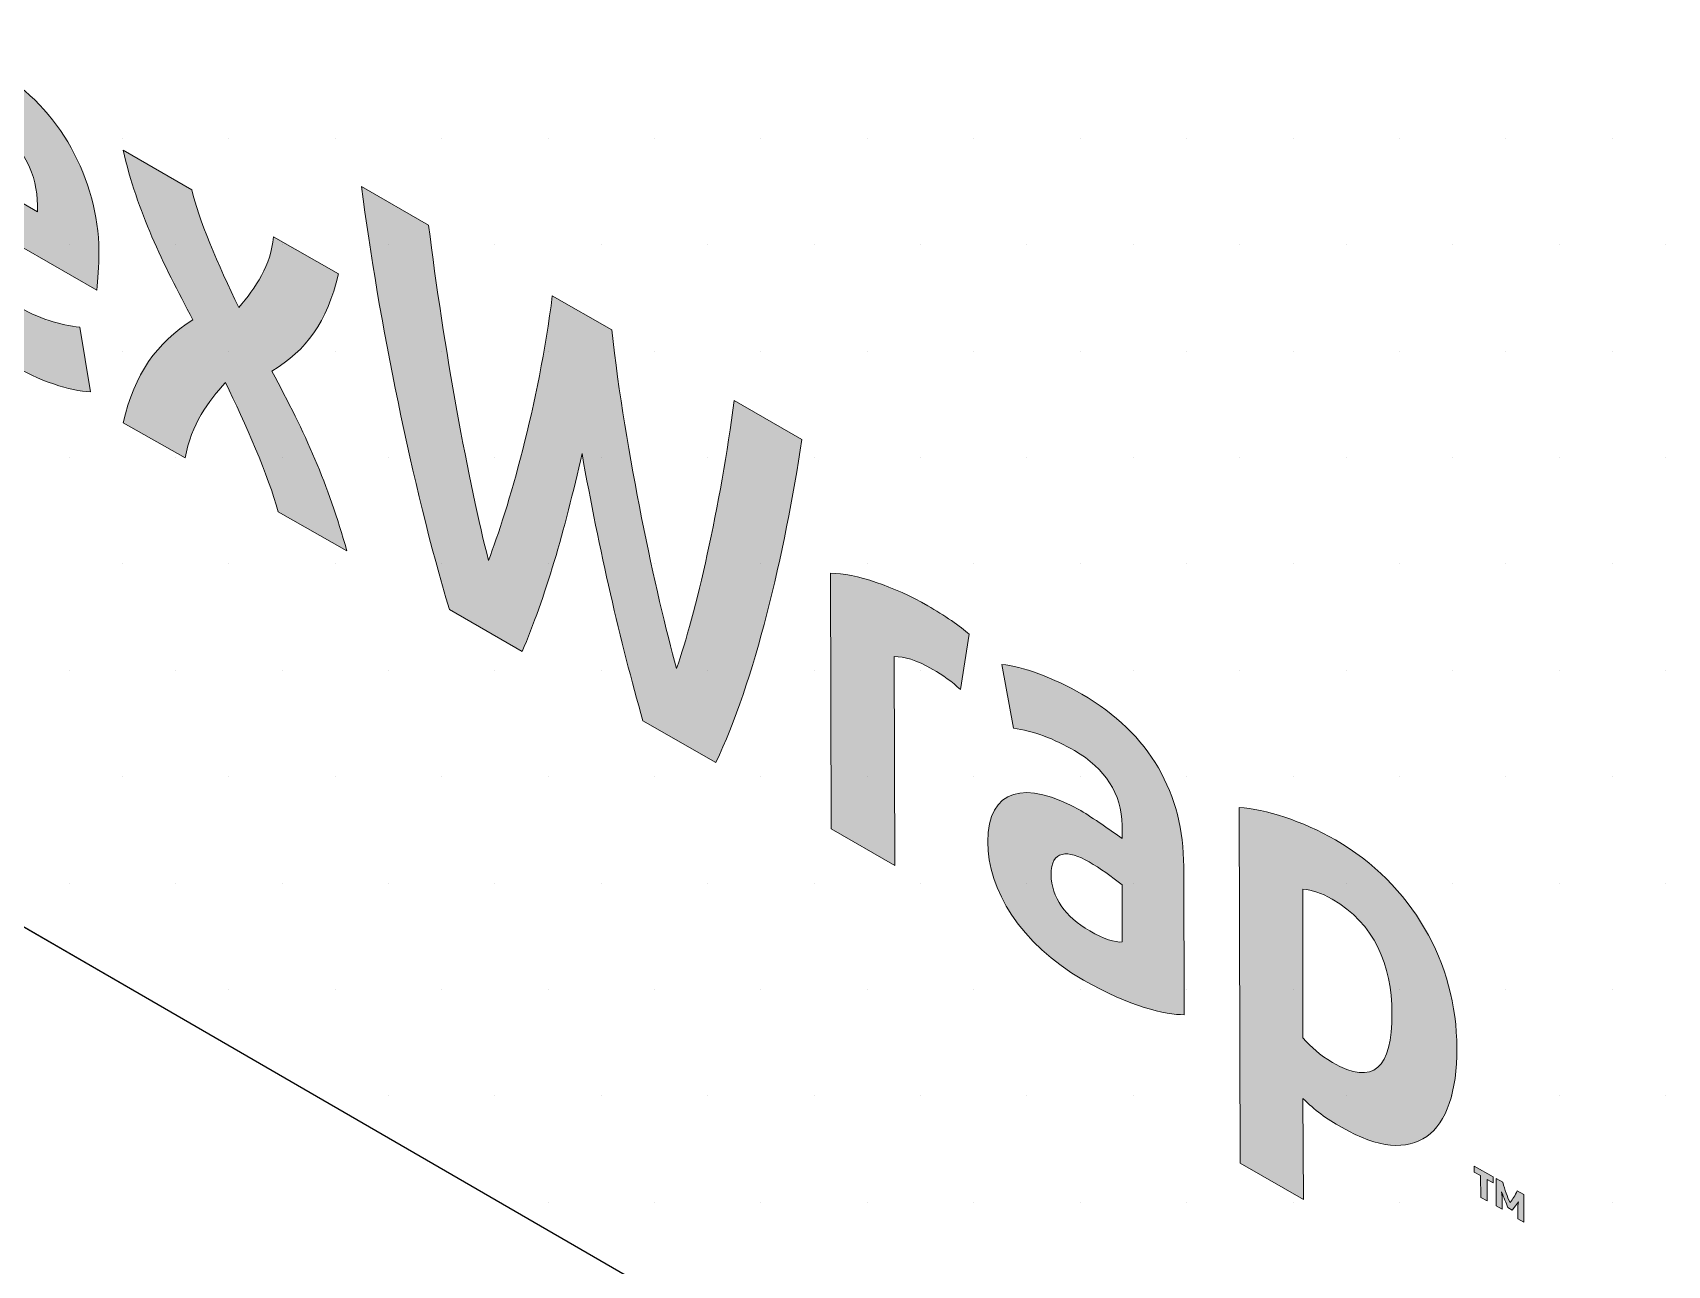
# Model space of a CAD drawing. Header units: inches. Extents: x -20.7 to 76.3, y -55.2 to 19.1.
# Drawn here: x -12.7311 to -12.443, y 6.7607 to 6.9781 of the extents above; entities that cross this region are included whole.
import ezdxf

# ---------------------------------------------------------------- set-up
doc = ezdxf.new("R2010")
doc.units = ezdxf.units.IN
doc.header["$MEASUREMENT"] = 0
doc.layers.add('G-ANNO-TTLB', color=7, linetype='Continuous', lineweight=0)
doc.layers.add('TYVEK', color=7, linetype='Continuous', lineweight=0)

# ---------------------------------------------------------------- blocks, each defined once
blk = doc.blocks.new('Block_353')
at = {"layer": 'TYVEK'}
blk.add_open_spline([(-11.58869, 6.5259), (-11.58869, 6.5259), (-11.58087, 7.04986), (-11.58087, 7.04986), (-11.58087, 7.04986), (-11.21806, 6.84213), (-11.21806, 6.84213), (-11.21806, 6.84213), (-11.21806, 6.37776), (-11.21806, 6.37776), (-11.21806, 6.33379), (-11.22965, 6.2906), (-11.25167, 6.25253), (-11.32083, 6.13298), (-11.47381, 6.09213), (-11.59336, 6.16129), (-11.59336, 6.16129), (-12.91496, 6.92582), (-12.91496, 6.92582), (-12.99223, 6.97052), (-13.03981, 7.05302), (-13.03981, 7.14229), (-13.03981, 7.14229), (-13.03981, 7.74811), (-13.03981, 7.74811), (-13.03981, 7.74811), (-12.72815, 7.56943), (-12.72815, 7.56943), (-12.72815, 7.56943), (-12.72815, 7.17604), (-12.72815, 7.17604), (-12.72815, 7.17604), (-11.58869, 6.5259), (-11.58869, 6.5259)], degree=3, knots=[0, 0, 0, 0, 1, 1, 1, 2, 2, 2, 3, 3, 3, 4, 4, 4, 5, 5, 5, 6, 6, 6, 7, 7, 7, 8, 8, 8, 9, 9, 9, 10, 10, 10, 11, 11, 11, 11], dxfattribs=at)
at = {"layer": 'TYVEK', "color": 8, "lineweight": 0, "true_color": 0x808080}
for points in [[(-12.71525, 6.95942), (-12.71525, 6.95942), (-12.71525, 6.95942), (-12.71525, 6.95942)], [(-12.6965, 6.95942), (-12.6965, 6.95942), (-12.6965, 6.95942), (-12.6965, 6.95942)], [(-12.67774, 6.95942), (-12.67774, 6.95942), (-12.67774, 6.95942), (-12.67774, 6.95942)], [(-12.65899, 6.95942), (-12.65899, 6.95942), (-12.65899, 6.95942), (-12.65899, 6.95942)], [(-12.64023, 6.95942), (-12.64023, 6.95942), (-12.64023, 6.95942), (-12.64023, 6.95942)], [(-12.62147, 6.95942), (-12.62147, 6.95942), (-12.62147, 6.95942), (-12.62147, 6.95942)], [(-12.60272, 6.95942), (-12.60272, 6.95942), (-12.60272, 6.95942), (-12.60272, 6.95942)], [(-12.58396, 6.95942), (-12.58396, 6.95942), (-12.58396, 6.95942), (-12.58396, 6.95942)], [(-12.56521, 6.95942), (-12.56521, 6.95942), (-12.56521, 6.95942), (-12.56521, 6.95942)], [(-12.54645, 6.95942), (-12.54645, 6.95942), (-12.54645, 6.95942), (-12.54645, 6.95942)], [(-12.5277, 6.95942), (-12.5277, 6.95942), (-12.5277, 6.95942), (-12.5277, 6.95942)], [(-12.50894, 6.95942), (-12.50894, 6.95942), (-12.50894, 6.95942), (-12.50894, 6.95942)], [(-12.49019, 6.95942), (-12.49019, 6.95942), (-12.49019, 6.95942), (-12.49019, 6.95942)], [(-12.47143, 6.95942), (-12.47143, 6.95942), (-12.47143, 6.95942), (-12.47143, 6.95942)], [(-12.45267, 6.95942), (-12.45267, 6.95942), (-12.45267, 6.95942), (-12.45267, 6.95942)], [(-12.72463, 6.94067), (-12.72463, 6.94067), (-12.72463, 6.94067), (-12.72463, 6.94067)], [(-12.70588, 6.94067), (-12.70588, 6.94067), (-12.70588, 6.94067), (-12.70588, 6.94067)], [(-12.68712, 6.94067), (-12.68712, 6.94067), (-12.68712, 6.94067), (-12.68712, 6.94067)], [(-12.66836, 6.94067), (-12.66836, 6.94067), (-12.66836, 6.94067), (-12.66836, 6.94067)], [(-12.64961, 6.94067), (-12.64961, 6.94067), (-12.64961, 6.94067), (-12.64961, 6.94067)], [(-12.63085, 6.94067), (-12.63085, 6.94067), (-12.63085, 6.94067), (-12.63085, 6.94067)], [(-12.6121, 6.94067), (-12.6121, 6.94067), (-12.6121, 6.94067), (-12.6121, 6.94067)], [(-12.59334, 6.94067), (-12.59334, 6.94067), (-12.59334, 6.94067), (-12.59334, 6.94067)], [(-12.57459, 6.94067), (-12.57459, 6.94067), (-12.57459, 6.94067), (-12.57459, 6.94067)], [(-12.55583, 6.94067), (-12.55583, 6.94067), (-12.55583, 6.94067), (-12.55583, 6.94067)], [(-12.53707, 6.94067), (-12.53707, 6.94067), (-12.53707, 6.94067), (-12.53707, 6.94067)], [(-12.51832, 6.94067), (-12.51832, 6.94067), (-12.51832, 6.94067), (-12.51832, 6.94067)], [(-12.49956, 6.94067), (-12.49956, 6.94067), (-12.49956, 6.94067), (-12.49956, 6.94067)], [(-12.48081, 6.94067), (-12.48081, 6.94067), (-12.48081, 6.94067), (-12.48081, 6.94067)], [(-12.46205, 6.94067), (-12.46205, 6.94067), (-12.46205, 6.94067), (-12.46205, 6.94067)], [(-12.4433, 6.94067), (-12.4433, 6.94067), (-12.4433, 6.94067), (-12.4433, 6.94067)], [(-12.71525, 6.92191), (-12.71525, 6.92191), (-12.71525, 6.92191), (-12.71525, 6.92191)], [(-12.6965, 6.92191), (-12.6965, 6.92191), (-12.6965, 6.92191), (-12.6965, 6.92191)], [(-12.67774, 6.92191), (-12.67774, 6.92191), (-12.67774, 6.92191), (-12.67774, 6.92191)], [(-12.65899, 6.92191), (-12.65899, 6.92191), (-12.65899, 6.92191), (-12.65899, 6.92191)], [(-12.64023, 6.92191), (-12.64023, 6.92191), (-12.64023, 6.92191), (-12.64023, 6.92191)], [(-12.62147, 6.92191), (-12.62147, 6.92191), (-12.62147, 6.92191), (-12.62147, 6.92191)], [(-12.60272, 6.92191), (-12.60272, 6.92191), (-12.60272, 6.92191), (-12.60272, 6.92191)], [(-12.58396, 6.92191), (-12.58396, 6.92191), (-12.58396, 6.92191), (-12.58396, 6.92191)], [(-12.56521, 6.92191), (-12.56521, 6.92191), (-12.56521, 6.92191), (-12.56521, 6.92191)], [(-12.54645, 6.92191), (-12.54645, 6.92191), (-12.54645, 6.92191), (-12.54645, 6.92191)], [(-12.5277, 6.92191), (-12.5277, 6.92191), (-12.5277, 6.92191), (-12.5277, 6.92191)], [(-12.50894, 6.92191), (-12.50894, 6.92191), (-12.50894, 6.92191), (-12.50894, 6.92191)], [(-12.49019, 6.92191), (-12.49019, 6.92191), (-12.49019, 6.92191), (-12.49019, 6.92191)], [(-12.47143, 6.92191), (-12.47143, 6.92191), (-12.47143, 6.92191), (-12.47143, 6.92191)], [(-12.45267, 6.92191), (-12.45267, 6.92191), (-12.45267, 6.92191), (-12.45267, 6.92191)], [(-12.72463, 6.90316), (-12.72463, 6.90316), (-12.72463, 6.90316), (-12.72463, 6.90316)], [(-12.70588, 6.90316), (-12.70588, 6.90316), (-12.70588, 6.90316), (-12.70588, 6.90316)], [(-12.68712, 6.90316), (-12.68712, 6.90316), (-12.68712, 6.90316), (-12.68712, 6.90316)], [(-12.66836, 6.90316), (-12.66836, 6.90316), (-12.66836, 6.90316), (-12.66836, 6.90316)], [(-12.64961, 6.90316), (-12.64961, 6.90316), (-12.64961, 6.90316), (-12.64961, 6.90316)], [(-12.63085, 6.90316), (-12.63085, 6.90316), (-12.63085, 6.90316), (-12.63085, 6.90316)], [(-12.6121, 6.90316), (-12.6121, 6.90316), (-12.6121, 6.90316), (-12.6121, 6.90316)], [(-12.59334, 6.90316), (-12.59334, 6.90316), (-12.59334, 6.90316), (-12.59334, 6.90316)], [(-12.57459, 6.90316), (-12.57459, 6.90316), (-12.57459, 6.90316), (-12.57459, 6.90316)], [(-12.55583, 6.90316), (-12.55583, 6.90316), (-12.55583, 6.90316), (-12.55583, 6.90316)], [(-12.53707, 6.90316), (-12.53707, 6.90316), (-12.53707, 6.90316), (-12.53707, 6.90316)], [(-12.51832, 6.90316), (-12.51832, 6.90316), (-12.51832, 6.90316), (-12.51832, 6.90316)], [(-12.49956, 6.90316), (-12.49956, 6.90316), (-12.49956, 6.90316), (-12.49956, 6.90316)], [(-12.48081, 6.90316), (-12.48081, 6.90316), (-12.48081, 6.90316), (-12.48081, 6.90316)], [(-12.46205, 6.90316), (-12.46205, 6.90316), (-12.46205, 6.90316), (-12.46205, 6.90316)], [(-12.4433, 6.90316), (-12.4433, 6.90316), (-12.4433, 6.90316), (-12.4433, 6.90316)], [(-12.71525, 6.8844), (-12.71525, 6.8844), (-12.71525, 6.8844), (-12.71525, 6.8844)], [(-12.6965, 6.8844), (-12.6965, 6.8844), (-12.6965, 6.8844), (-12.6965, 6.8844)], [(-12.67774, 6.8844), (-12.67774, 6.8844), (-12.67774, 6.8844), (-12.67774, 6.8844)], [(-12.65899, 6.8844), (-12.65899, 6.8844), (-12.65899, 6.8844), (-12.65899, 6.8844)], [(-12.64023, 6.8844), (-12.64023, 6.8844), (-12.64023, 6.8844), (-12.64023, 6.8844)], [(-12.62147, 6.8844), (-12.62147, 6.8844), (-12.62147, 6.8844), (-12.62147, 6.8844)], [(-12.60272, 6.8844), (-12.60272, 6.8844), (-12.60272, 6.8844), (-12.60272, 6.8844)], [(-12.58396, 6.8844), (-12.58396, 6.8844), (-12.58396, 6.8844), (-12.58396, 6.8844)], [(-12.56521, 6.8844), (-12.56521, 6.8844), (-12.56521, 6.8844), (-12.56521, 6.8844)], [(-12.54645, 6.8844), (-12.54645, 6.8844), (-12.54645, 6.8844), (-12.54645, 6.8844)], [(-12.5277, 6.8844), (-12.5277, 6.8844), (-12.5277, 6.8844), (-12.5277, 6.8844)], [(-12.50894, 6.8844), (-12.50894, 6.8844), (-12.50894, 6.8844), (-12.50894, 6.8844)], [(-12.49019, 6.8844), (-12.49019, 6.8844), (-12.49019, 6.8844), (-12.49019, 6.8844)], [(-12.47143, 6.8844), (-12.47143, 6.8844), (-12.47143, 6.8844), (-12.47143, 6.8844)], [(-12.45267, 6.8844), (-12.45267, 6.8844), (-12.45267, 6.8844), (-12.45267, 6.8844)], [(-12.72463, 6.86565), (-12.72463, 6.86565), (-12.72463, 6.86565), (-12.72463, 6.86565)], [(-12.70588, 6.86565), (-12.70588, 6.86565), (-12.70588, 6.86565), (-12.70588, 6.86565)], [(-12.68712, 6.86565), (-12.68712, 6.86565), (-12.68712, 6.86565), (-12.68712, 6.86565)], [(-12.66836, 6.86565), (-12.66836, 6.86565), (-12.66836, 6.86565), (-12.66836, 6.86565)], [(-12.64961, 6.86565), (-12.64961, 6.86565), (-12.64961, 6.86565), (-12.64961, 6.86565)], [(-12.63085, 6.86565), (-12.63085, 6.86565), (-12.63085, 6.86565), (-12.63085, 6.86565)], [(-12.6121, 6.86565), (-12.6121, 6.86565), (-12.6121, 6.86565), (-12.6121, 6.86565)], [(-12.59334, 6.86565), (-12.59334, 6.86565), (-12.59334, 6.86565), (-12.59334, 6.86565)], [(-12.57459, 6.86565), (-12.57459, 6.86565), (-12.57459, 6.86565), (-12.57459, 6.86565)], [(-12.55583, 6.86565), (-12.55583, 6.86565), (-12.55583, 6.86565), (-12.55583, 6.86565)], [(-12.53707, 6.86565), (-12.53707, 6.86565), (-12.53707, 6.86565), (-12.53707, 6.86565)], [(-12.51832, 6.86565), (-12.51832, 6.86565), (-12.51832, 6.86565), (-12.51832, 6.86565)], [(-12.49956, 6.86565), (-12.49956, 6.86565), (-12.49956, 6.86565), (-12.49956, 6.86565)], [(-12.48081, 6.86565), (-12.48081, 6.86565), (-12.48081, 6.86565), (-12.48081, 6.86565)], [(-12.46205, 6.86565), (-12.46205, 6.86565), (-12.46205, 6.86565), (-12.46205, 6.86565)], [(-12.4433, 6.86565), (-12.4433, 6.86565), (-12.4433, 6.86565), (-12.4433, 6.86565)], [(-12.71525, 6.84689), (-12.71525, 6.84689), (-12.71525, 6.84689), (-12.71525, 6.84689)], [(-12.6965, 6.84689), (-12.6965, 6.84689), (-12.6965, 6.84689), (-12.6965, 6.84689)], [(-12.67774, 6.84689), (-12.67774, 6.84689), (-12.67774, 6.84689), (-12.67774, 6.84689)], [(-12.65899, 6.84689), (-12.65899, 6.84689), (-12.65899, 6.84689), (-12.65899, 6.84689)], [(-12.64023, 6.84689), (-12.64023, 6.84689), (-12.64023, 6.84689), (-12.64023, 6.84689)], [(-12.62147, 6.84689), (-12.62147, 6.84689), (-12.62147, 6.84689), (-12.62147, 6.84689)], [(-12.60272, 6.84689), (-12.60272, 6.84689), (-12.60272, 6.84689), (-12.60272, 6.84689)], [(-12.58396, 6.84689), (-12.58396, 6.84689), (-12.58396, 6.84689), (-12.58396, 6.84689)], [(-12.56521, 6.84689), (-12.56521, 6.84689), (-12.56521, 6.84689), (-12.56521, 6.84689)], [(-12.54645, 6.84689), (-12.54645, 6.84689), (-12.54645, 6.84689), (-12.54645, 6.84689)], [(-12.5277, 6.84689), (-12.5277, 6.84689), (-12.5277, 6.84689), (-12.5277, 6.84689)], [(-12.50894, 6.84689), (-12.50894, 6.84689), (-12.50894, 6.84689), (-12.50894, 6.84689)], [(-12.49019, 6.84689), (-12.49019, 6.84689), (-12.49019, 6.84689), (-12.49019, 6.84689)], [(-12.47143, 6.84689), (-12.47143, 6.84689), (-12.47143, 6.84689), (-12.47143, 6.84689)], [(-12.45267, 6.84689), (-12.45267, 6.84689), (-12.45267, 6.84689), (-12.45267, 6.84689)], [(-12.72463, 6.82813), (-12.72463, 6.82813), (-12.72463, 6.82813), (-12.72463, 6.82813)], [(-12.70588, 6.82813), (-12.70588, 6.82813), (-12.70588, 6.82813), (-12.70588, 6.82813)], [(-12.68712, 6.82813), (-12.68712, 6.82813), (-12.68712, 6.82813), (-12.68712, 6.82813)], [(-12.66836, 6.82813), (-12.66836, 6.82813), (-12.66836, 6.82813), (-12.66836, 6.82813)], [(-12.64961, 6.82813), (-12.64961, 6.82813), (-12.64961, 6.82813), (-12.64961, 6.82813)], [(-12.63085, 6.82813), (-12.63085, 6.82813), (-12.63085, 6.82813), (-12.63085, 6.82813)], [(-12.6121, 6.82813), (-12.6121, 6.82813), (-12.6121, 6.82813), (-12.6121, 6.82813)], [(-12.59334, 6.82813), (-12.59334, 6.82813), (-12.59334, 6.82813), (-12.59334, 6.82813)], [(-12.57459, 6.82813), (-12.57459, 6.82813), (-12.57459, 6.82813), (-12.57459, 6.82813)], [(-12.55583, 6.82813), (-12.55583, 6.82813), (-12.55583, 6.82813), (-12.55583, 6.82813)], [(-12.53707, 6.82813), (-12.53707, 6.82813), (-12.53707, 6.82813), (-12.53707, 6.82813)], [(-12.51832, 6.82813), (-12.51832, 6.82813), (-12.51832, 6.82813), (-12.51832, 6.82813)], [(-12.49956, 6.82813), (-12.49956, 6.82813), (-12.49956, 6.82813), (-12.49956, 6.82813)], [(-12.48081, 6.82813), (-12.48081, 6.82813), (-12.48081, 6.82813), (-12.48081, 6.82813)], [(-12.46205, 6.82813), (-12.46205, 6.82813), (-12.46205, 6.82813), (-12.46205, 6.82813)], [(-12.4433, 6.82813), (-12.4433, 6.82813), (-12.4433, 6.82813), (-12.4433, 6.82813)], [(-12.6965, 6.80938), (-12.6965, 6.80938), (-12.6965, 6.80938), (-12.6965, 6.80938)], [(-12.67774, 6.80938), (-12.67774, 6.80938), (-12.67774, 6.80938), (-12.67774, 6.80938)], [(-12.65899, 6.80938), (-12.65899, 6.80938), (-12.65899, 6.80938), (-12.65899, 6.80938)], [(-12.64023, 6.80938), (-12.64023, 6.80938), (-12.64023, 6.80938), (-12.64023, 6.80938)], [(-12.62147, 6.80938), (-12.62147, 6.80938), (-12.62147, 6.80938), (-12.62147, 6.80938)], [(-12.60272, 6.80938), (-12.60272, 6.80938), (-12.60272, 6.80938), (-12.60272, 6.80938)], [(-12.58396, 6.80938), (-12.58396, 6.80938), (-12.58396, 6.80938), (-12.58396, 6.80938)], [(-12.56521, 6.80938), (-12.56521, 6.80938), (-12.56521, 6.80938), (-12.56521, 6.80938)], [(-12.54645, 6.80938), (-12.54645, 6.80938), (-12.54645, 6.80938), (-12.54645, 6.80938)], [(-12.5277, 6.80938), (-12.5277, 6.80938), (-12.5277, 6.80938), (-12.5277, 6.80938)], [(-12.50894, 6.80938), (-12.50894, 6.80938), (-12.50894, 6.80938), (-12.50894, 6.80938)], [(-12.49019, 6.80938), (-12.49019, 6.80938), (-12.49019, 6.80938), (-12.49019, 6.80938)], [(-12.47143, 6.80938), (-12.47143, 6.80938), (-12.47143, 6.80938), (-12.47143, 6.80938)], [(-12.45267, 6.80938), (-12.45267, 6.80938), (-12.45267, 6.80938), (-12.45267, 6.80938)], [(-12.66836, 6.79062), (-12.66836, 6.79062), (-12.66836, 6.79062), (-12.66836, 6.79062)], [(-12.64961, 6.79062), (-12.64961, 6.79062), (-12.64961, 6.79062), (-12.64961, 6.79062)], [(-12.63085, 6.79062), (-12.63085, 6.79062), (-12.63085, 6.79062), (-12.63085, 6.79062)], [(-12.6121, 6.79062), (-12.6121, 6.79062), (-12.6121, 6.79062), (-12.6121, 6.79062)], [(-12.59334, 6.79062), (-12.59334, 6.79062), (-12.59334, 6.79062), (-12.59334, 6.79062)], [(-12.57459, 6.79062), (-12.57459, 6.79062), (-12.57459, 6.79062), (-12.57459, 6.79062)], [(-12.55583, 6.79062), (-12.55583, 6.79062), (-12.55583, 6.79062), (-12.55583, 6.79062)], [(-12.53707, 6.79062), (-12.53707, 6.79062), (-12.53707, 6.79062), (-12.53707, 6.79062)], [(-12.51832, 6.79062), (-12.51832, 6.79062), (-12.51832, 6.79062), (-12.51832, 6.79062)], [(-12.49956, 6.79062), (-12.49956, 6.79062), (-12.49956, 6.79062), (-12.49956, 6.79062)], [(-12.48081, 6.79062), (-12.48081, 6.79062), (-12.48081, 6.79062), (-12.48081, 6.79062)], [(-12.46205, 6.79062), (-12.46205, 6.79062), (-12.46205, 6.79062), (-12.46205, 6.79062)], [(-12.4433, 6.79062), (-12.4433, 6.79062), (-12.4433, 6.79062), (-12.4433, 6.79062)], [(-12.64023, 6.77187), (-12.64023, 6.77187), (-12.64023, 6.77187), (-12.64023, 6.77187)], [(-12.62147, 6.77187), (-12.62147, 6.77187), (-12.62147, 6.77187), (-12.62147, 6.77187)], [(-12.60272, 6.77187), (-12.60272, 6.77187), (-12.60272, 6.77187), (-12.60272, 6.77187)], [(-12.58396, 6.77187), (-12.58396, 6.77187), (-12.58396, 6.77187), (-12.58396, 6.77187)], [(-12.56521, 6.77187), (-12.56521, 6.77187), (-12.56521, 6.77187), (-12.56521, 6.77187)], [(-12.54645, 6.77187), (-12.54645, 6.77187), (-12.54645, 6.77187), (-12.54645, 6.77187)], [(-12.5277, 6.77187), (-12.5277, 6.77187), (-12.5277, 6.77187), (-12.5277, 6.77187)], [(-12.50894, 6.77187), (-12.50894, 6.77187), (-12.50894, 6.77187), (-12.50894, 6.77187)], [(-12.49019, 6.77187), (-12.49019, 6.77187), (-12.49019, 6.77187), (-12.49019, 6.77187)], [(-12.47143, 6.77187), (-12.47143, 6.77187), (-12.47143, 6.77187), (-12.47143, 6.77187)], [(-12.45267, 6.77187), (-12.45267, 6.77187), (-12.45267, 6.77187), (-12.45267, 6.77187)]]:
    blk.add_open_spline(points, degree=3, dxfattribs=at)
blk = doc.blocks.new('Block_371')
at = {"layer": 'TYVEK'}
blk.add_open_spline([(-12.44264, 7.73261), (-12.44264, 7.73261), (-12.72815, 7.56943), (-12.72815, 7.56943), (-12.72815, 7.56943), (-12.72815, 7.19046), (-12.72815, 7.19046), (-12.72815, 7.18153), (-12.72339, 7.17328), (-12.71567, 7.16881), (-12.71567, 7.16881), (-11.60432, 6.52591), (-11.60432, 6.52591), (-11.59685, 6.52159), (-11.58729, 6.52414), (-11.58297, 6.53162), (-11.58159, 6.53399), (-11.58086, 6.53669), (-11.58086, 6.53944), (-11.58086, 6.53944), (-11.58086, 6.84239), (-11.58086, 6.84239), (-11.58086, 6.84239), (-12.44264, 7.33922), (-12.44264, 7.33922), (-12.44264, 7.33922), (-12.44264, 7.73261), (-12.44264, 7.73261)], degree=3, knots=[0, 0, 0, 0, 1, 1, 1, 2, 2, 2, 3, 3, 3, 4, 4, 4, 5, 5, 5, 6, 6, 6, 7, 7, 7, 8, 8, 8, 9, 9, 9, 9], dxfattribs=at)
blk = doc.blocks.new('Block_380')
at = {"layer": 'TYVEK', "true_color": 0x003b71, "transparency": 33554687}
h = blk.add_hatch(color=156, dxfattribs=at)
h.dxf.hatch_style = 2
edge = h.paths.add_edge_path()
edge.add_spline(control_points=[(-12.50197, 6.79649), (-12.50433, 6.79787), (-12.50562, 6.79915), (-12.50719, 6.80083), (-12.50719, 6.80083), (-12.50719, 6.82707), (-12.50719, 6.82707), (-12.50552, 6.82687), (-12.50404, 6.82648), (-12.50206, 6.8253), (-12.49457, 6.82105), (-12.49151, 6.81365), (-12.49151, 6.80517), (-12.49141, 6.7955), (-12.49477, 6.79235), (-12.50197, 6.79649)], knot_values=[0, 0, 0, 0, 1, 1, 1, 2, 2, 2, 3, 3, 3, 4, 4, 4, 5, 5, 5, 5], degree=3, periodic=0)
edge = h.paths.add_edge_path()
edge.add_spline(control_points=[(-12.50147, 6.83575), (-12.5073, 6.83911), (-12.5138, 6.84118), (-12.51844, 6.84148), (-12.51844, 6.84148), (-12.51824, 6.77873), (-12.51824, 6.77873), (-12.51824, 6.77873), (-12.5071, 6.77232), (-12.5071, 6.77232), (-12.5071, 6.77232), (-12.50719, 6.79017), (-12.50719, 6.79017), (-12.50512, 6.7881), (-12.50315, 6.78662), (-12.50029, 6.78505), (-12.48756, 6.77765), (-12.47997, 6.78356), (-12.48006, 6.79905), (-12.48006, 6.81405), (-12.48806, 6.82806), (-12.50147, 6.83575)], knot_values=[0, 0, 0, 0, 1, 1, 1, 2, 2, 2, 3, 3, 3, 4, 4, 4, 5, 5, 5, 6, 6, 6, 7, 7, 7, 7], degree=3, periodic=0)
h = blk.add_hatch(color=156, dxfattribs=at)
h.dxf.hatch_style = 2
edge = h.paths.add_edge_path()
edge.add_spline(control_points=[(-12.47701, 6.77824), (-12.47701, 6.77824), (-12.47701, 6.77715), (-12.47701, 6.77715), (-12.47701, 6.77715), (-12.47592, 6.77656), (-12.47592, 6.77656), (-12.47592, 6.77656), (-12.47582, 6.77271), (-12.47582, 6.77271), (-12.47582, 6.77271), (-12.47474, 6.77212), (-12.47474, 6.77212), (-12.47474, 6.77212), (-12.47474, 6.77587), (-12.47474, 6.77587), (-12.47474, 6.77587), (-12.47365, 6.77528), (-12.47365, 6.77528), (-12.47365, 6.77528), (-12.47365, 6.77636), (-12.47365, 6.77636), (-12.47365, 6.77636), (-12.47701, 6.77824), (-12.47701, 6.77824)], knot_values=[0, 0, 0, 0, 1, 1, 1, 2, 2, 2, 3, 3, 3, 4, 4, 4, 5, 5, 5, 6, 6, 6, 7, 7, 7, 8, 8, 8, 8], degree=3, periodic=0)
edge = h.paths.add_edge_path()
edge.add_spline(control_points=[(-12.46941, 6.7739), (-12.4698, 6.77301), (-12.4702, 6.77242), (-12.47069, 6.77183), (-12.47119, 6.77291), (-12.47158, 6.774), (-12.47198, 6.77538), (-12.47198, 6.77538), (-12.47316, 6.77607), (-12.47316, 6.77607), (-12.47316, 6.77607), (-12.47316, 6.77123), (-12.47316, 6.77123), (-12.47316, 6.77123), (-12.47208, 6.77064), (-12.47208, 6.77064), (-12.47208, 6.77064), (-12.47208, 6.77281), (-12.47208, 6.77281), (-12.47208, 6.77281), (-12.47217, 6.7737), (-12.47217, 6.7737), (-12.47178, 6.77271), (-12.47138, 6.77173), (-12.47109, 6.77094), (-12.47109, 6.77094), (-12.4703, 6.77044), (-12.4703, 6.77044), (-12.47, 6.77084), (-12.46961, 6.77143), (-12.46922, 6.77192), (-12.46922, 6.77192), (-12.46931, 6.77123), (-12.46931, 6.77123), (-12.46931, 6.77123), (-12.46931, 6.76896), (-12.46931, 6.76896), (-12.46931, 6.76896), (-12.46823, 6.76837), (-12.46823, 6.76837), (-12.46823, 6.76837), (-12.46823, 6.77321), (-12.46823, 6.77321), (-12.46823, 6.77321), (-12.46941, 6.7739), (-12.46941, 6.7739)], knot_values=[0, 0, 0, 0, 1, 1, 1, 2, 2, 2, 3, 3, 3, 4, 4, 4, 5, 5, 5, 6, 6, 6, 7, 7, 7, 8, 8, 8, 9, 9, 9, 10, 10, 10, 11, 11, 11, 12, 12, 12, 13, 13, 13, 14, 14, 14, 15, 15, 15, 15], degree=3, periodic=0)
at = {"layer": 'TYVEK'}
for points, knots in [([(-12.50147, 6.83575), (-12.5073, 6.83911), (-12.5138, 6.84118), (-12.51844, 6.84148), (-12.51844, 6.84148), (-12.51824, 6.77873), (-12.51824, 6.77873), (-12.51824, 6.77873), (-12.5071, 6.77232), (-12.5071, 6.77232), (-12.5071, 6.77232), (-12.50719, 6.79017), (-12.50719, 6.79017), (-12.50512, 6.7881), (-12.50315, 6.78662), (-12.50029, 6.78505), (-12.48756, 6.77765), (-12.47997, 6.78356), (-12.48006, 6.79905), (-12.48006, 6.81405), (-12.48806, 6.82806), (-12.50147, 6.83575)], [0, 0, 0, 0, 1, 1, 1, 2, 2, 2, 3, 3, 3, 4, 4, 4, 5, 5, 5, 6, 6, 6, 7, 7, 7, 7]), ([(-12.50197, 6.79649), (-12.50433, 6.79787), (-12.50562, 6.79915), (-12.50719, 6.80083), (-12.50719, 6.80083), (-12.50719, 6.82707), (-12.50719, 6.82707), (-12.50552, 6.82687), (-12.50404, 6.82648), (-12.50206, 6.8253), (-12.49457, 6.82105), (-12.49151, 6.81365), (-12.49151, 6.80517), (-12.49141, 6.7955), (-12.49477, 6.79235), (-12.50197, 6.79649)], [0, 0, 0, 0, 1, 1, 1, 2, 2, 2, 3, 3, 3, 4, 4, 4, 5, 5, 5, 5]), ([(-12.47701, 6.77824), (-12.47701, 6.77824), (-12.47701, 6.77715), (-12.47701, 6.77715), (-12.47701, 6.77715), (-12.47592, 6.77656), (-12.47592, 6.77656), (-12.47592, 6.77656), (-12.47582, 6.77271), (-12.47582, 6.77271), (-12.47582, 6.77271), (-12.47474, 6.77212), (-12.47474, 6.77212), (-12.47474, 6.77212), (-12.47474, 6.77587), (-12.47474, 6.77587), (-12.47474, 6.77587), (-12.47365, 6.77528), (-12.47365, 6.77528), (-12.47365, 6.77528), (-12.47365, 6.77636), (-12.47365, 6.77636), (-12.47365, 6.77636), (-12.47701, 6.77824), (-12.47701, 6.77824)], [0, 0, 0, 0, 1, 1, 1, 2, 2, 2, 3, 3, 3, 4, 4, 4, 5, 5, 5, 6, 6, 6, 7, 7, 7, 8, 8, 8, 8]), ([(-12.46941, 6.7739), (-12.4698, 6.77301), (-12.4702, 6.77242), (-12.47069, 6.77183), (-12.47119, 6.77291), (-12.47158, 6.774), (-12.47198, 6.77538), (-12.47198, 6.77538), (-12.47316, 6.77607), (-12.47316, 6.77607), (-12.47316, 6.77607), (-12.47316, 6.77123), (-12.47316, 6.77123), (-12.47316, 6.77123), (-12.47208, 6.77064), (-12.47208, 6.77064), (-12.47208, 6.77064), (-12.47208, 6.77281), (-12.47208, 6.77281), (-12.47208, 6.77281), (-12.47217, 6.7737), (-12.47217, 6.7737), (-12.47178, 6.77271), (-12.47138, 6.77173), (-12.47109, 6.77094), (-12.47109, 6.77094), (-12.4703, 6.77044), (-12.4703, 6.77044), (-12.47, 6.77084), (-12.46961, 6.77143), (-12.46922, 6.77192), (-12.46922, 6.77192), (-12.46931, 6.77123), (-12.46931, 6.77123), (-12.46931, 6.77123), (-12.46931, 6.76896), (-12.46931, 6.76896), (-12.46931, 6.76896), (-12.46823, 6.76837), (-12.46823, 6.76837), (-12.46823, 6.76837), (-12.46823, 6.77321), (-12.46823, 6.77321), (-12.46823, 6.77321), (-12.46941, 6.7739), (-12.46941, 6.7739)], [0, 0, 0, 0, 1, 1, 1, 2, 2, 2, 3, 3, 3, 4, 4, 4, 5, 5, 5, 6, 6, 6, 7, 7, 7, 8, 8, 8, 9, 9, 9, 10, 10, 10, 11, 11, 11, 12, 12, 12, 13, 13, 13, 14, 14, 14, 15, 15, 15, 15])]:
    blk.add_open_spline(points, degree=3, knots=knots, dxfattribs=at)
blk = doc.blocks.new('Block_379')
at = {"layer": 'TYVEK'}
blk.add_blockref('Block_380', (0, 0), dxfattribs=at)
blk = doc.blocks.new('Block_378')
at = {"layer": 'TYVEK', "true_color": 0x003b71, "transparency": 33554687}
h = blk.add_hatch(color=156, dxfattribs=at)
h.dxf.hatch_style = 2
edge = h.paths.add_edge_path()
edge.add_spline(control_points=[(-12.73025, 6.94649), (-12.73025, 6.94649), (-12.74574, 6.95547), (-12.74574, 6.95547), (-12.74495, 6.96139), (-12.74189, 6.96346), (-12.73716, 6.9608), (-12.73272, 6.95823), (-12.73025, 6.95291), (-12.73025, 6.94768), (-12.73025, 6.94768), (-12.73025, 6.94649), (-12.73025, 6.94649)], knot_values=[0, 0, 0, 0, 1, 1, 1, 2, 2, 2, 3, 3, 3, 4, 4, 4, 4], degree=3, periodic=0)
edge = h.paths.add_edge_path()
edge.add_spline(control_points=[(-12.7194, 6.93959), (-12.7195, 6.95222), (-12.7265, 6.96494), (-12.73716, 6.97116), (-12.74919, 6.97796), (-12.75738, 6.97254), (-12.75738, 6.95764), (-12.75729, 6.94196), (-12.74831, 6.92726), (-12.73518, 6.91976), (-12.72986, 6.9166), (-12.72453, 6.91492), (-12.72088, 6.91473), (-12.72088, 6.91473), (-12.72276, 6.92617), (-12.72276, 6.92617), (-12.72621, 6.92647), (-12.73005, 6.92765), (-12.7341, 6.93002), (-12.74061, 6.93377), (-12.74446, 6.93929), (-12.74555, 6.94748), (-12.74555, 6.94748), (-12.7198, 6.93268), (-12.7198, 6.93268), (-12.7196, 6.93446), (-12.7194, 6.93683), (-12.7194, 6.93959)], knot_values=[0, 0, 0, 0, 1, 1, 1, 2, 2, 2, 3, 3, 3, 4, 4, 4, 5, 5, 5, 6, 6, 6, 7, 7, 7, 8, 8, 8, 9, 9, 9, 9], degree=3, periodic=0)
h = blk.add_hatch(color=156, dxfattribs=at)
h.dxf.hatch_style = 2
edge = h.paths.add_edge_path()
edge.add_spline(control_points=[(-12.68892, 6.91838), (-12.6828, 6.92213), (-12.67925, 6.92696), (-12.67718, 6.93554), (-12.67718, 6.93554), (-12.68862, 6.94205), (-12.68862, 6.94205), (-12.68911, 6.93712), (-12.69178, 6.93308), (-12.69474, 6.92962), (-12.69839, 6.93702), (-12.70194, 6.94551), (-12.70303, 6.95034), (-12.70303, 6.95034), (-12.71516, 6.95735), (-12.71516, 6.95735), (-12.71259, 6.94649), (-12.70825, 6.93752), (-12.70283, 6.92745), (-12.70934, 6.92331), (-12.71309, 6.91798), (-12.71516, 6.9093), (-12.71516, 6.9093), (-12.70421, 6.90309), (-12.70421, 6.90309), (-12.70312, 6.9091), (-12.70016, 6.91305), (-12.6971, 6.9164), (-12.69365, 6.9093), (-12.68951, 6.89993), (-12.68783, 6.89361), (-12.68783, 6.89361), (-12.6757, 6.88671), (-12.6757, 6.88671), (-12.67905, 6.89855), (-12.683, 6.90743), (-12.68892, 6.91838)], knot_values=[0, 0, 0, 0, 1, 1, 1, 2, 2, 2, 3, 3, 3, 4, 4, 4, 5, 5, 5, 6, 6, 6, 7, 7, 7, 8, 8, 8, 9, 9, 9, 10, 10, 10, 11, 11, 11, 12, 12, 12, 12], degree=3, periodic=0)
h = blk.add_hatch(color=156, dxfattribs=at)
h.dxf.hatch_style = 2
edge = h.paths.add_edge_path()
edge.add_spline(control_points=[(-12.60743, 6.91325), (-12.60979, 6.8948), (-12.61433, 6.87517), (-12.61759, 6.86599), (-12.62124, 6.87911), (-12.62657, 6.90378), (-12.62903, 6.92568), (-12.62903, 6.92568), (-12.63949, 6.9317), (-12.63949, 6.9317), (-12.64186, 6.91256), (-12.64729, 6.89401), (-12.65074, 6.88503), (-12.65409, 6.89796), (-12.65873, 6.92292), (-12.66129, 6.94413), (-12.66129, 6.94413), (-12.67313, 6.95093), (-12.67313, 6.95093), (-12.67008, 6.92735), (-12.66416, 6.89815), (-12.65764, 6.87635), (-12.65764, 6.87635), (-12.64482, 6.86895), (-12.64482, 6.86895), (-12.64077, 6.87842), (-12.63732, 6.89016), (-12.63426, 6.90387), (-12.6312, 6.88671), (-12.62755, 6.87083), (-12.62351, 6.85672), (-12.62351, 6.85672), (-12.61068, 6.84942), (-12.61068, 6.84942), (-12.60388, 6.86343), (-12.59855, 6.88622), (-12.59549, 6.90634), (-12.59549, 6.90634), (-12.60743, 6.91325), (-12.60743, 6.91325)], knot_values=[0, 0, 0, 0, 1, 1, 1, 2, 2, 2, 3, 3, 3, 4, 4, 4, 5, 5, 5, 6, 6, 6, 7, 7, 7, 8, 8, 8, 9, 9, 9, 10, 10, 10, 11, 11, 11, 12, 12, 12, 13, 13, 13, 13], degree=3, periodic=0)
h = blk.add_hatch(color=156, dxfattribs=at)
h.dxf.hatch_style = 2
edge = h.paths.add_edge_path()
edge.add_spline(control_points=[(-12.57329, 6.87704), (-12.57921, 6.8804), (-12.58602, 6.88276), (-12.59046, 6.88276), (-12.59046, 6.88276), (-12.59036, 6.83768), (-12.59036, 6.83768), (-12.59036, 6.83768), (-12.57911, 6.83126), (-12.57911, 6.83126), (-12.57911, 6.83126), (-12.57921, 6.86806), (-12.57921, 6.86806), (-12.57744, 6.86806), (-12.57546, 6.86757), (-12.5724, 6.86579), (-12.57073, 6.86481), (-12.56895, 6.86362), (-12.56757, 6.86224), (-12.56757, 6.86224), (-12.56599, 6.87201), (-12.56599, 6.87201), (-12.56757, 6.87339), (-12.57043, 6.87536), (-12.57329, 6.87704)], knot_values=[0, 0, 0, 0, 1, 1, 1, 2, 2, 2, 3, 3, 3, 4, 4, 4, 5, 5, 5, 6, 6, 6, 7, 7, 7, 8, 8, 8, 8], degree=3, periodic=0)
h = blk.add_hatch(color=156, dxfattribs=at)
h.dxf.hatch_style = 2
edge = h.paths.add_edge_path()
edge.add_spline(control_points=[(-12.53906, 6.81775), (-12.54024, 6.81765), (-12.54232, 6.81824), (-12.54478, 6.81972), (-12.54912, 6.82219), (-12.55149, 6.82564), (-12.55159, 6.82959), (-12.55159, 6.83403), (-12.54863, 6.83403), (-12.54488, 6.83186), (-12.54291, 6.83077), (-12.54093, 6.82929), (-12.53906, 6.82781), (-12.53906, 6.82781), (-12.53906, 6.81775), (-12.53906, 6.81775)], knot_values=[0, 0, 0, 0, 1, 1, 1, 2, 2, 2, 3, 3, 3, 4, 4, 4, 5, 5, 5, 5], degree=3, periodic=0)
edge = h.paths.add_edge_path()
edge.add_spline(control_points=[(-12.52821, 6.83107), (-12.52821, 6.84379), (-12.53413, 6.85455), (-12.54616, 6.86145), (-12.5511, 6.86431), (-12.55672, 6.86639), (-12.56027, 6.86668), (-12.56027, 6.86668), (-12.5582, 6.85544), (-12.5582, 6.85544), (-12.55485, 6.85504), (-12.551, 6.85356), (-12.54745, 6.85149), (-12.54202, 6.84833), (-12.53916, 6.84399), (-12.53906, 6.83827), (-12.53906, 6.83827), (-12.53906, 6.836), (-12.53906, 6.836), (-12.54113, 6.83748), (-12.54409, 6.83955), (-12.54636, 6.84093), (-12.55613, 6.84646), (-12.56274, 6.84478), (-12.56274, 6.83541), (-12.56274, 6.82702), (-12.55702, 6.81745), (-12.54587, 6.81104), (-12.53768, 6.80631), (-12.53146, 6.80492), (-12.52811, 6.80492), (-12.52811, 6.80492), (-12.52821, 6.83107), (-12.52821, 6.83107)], knot_values=[0, 0, 0, 0, 1, 1, 1, 2, 2, 2, 3, 3, 3, 4, 4, 4, 5, 5, 5, 6, 6, 6, 7, 7, 7, 8, 8, 8, 9, 9, 9, 10, 10, 10, 11, 11, 11, 11], degree=3, periodic=0)
at = {"layer": 'TYVEK'}
for points, knots in [([(-12.7194, 6.93959), (-12.7195, 6.95222), (-12.7265, 6.96494), (-12.73716, 6.97116), (-12.74919, 6.97796), (-12.75738, 6.97254), (-12.75738, 6.95764), (-12.75729, 6.94196), (-12.74831, 6.92726), (-12.73518, 6.91976), (-12.72986, 6.9166), (-12.72453, 6.91492), (-12.72088, 6.91473), (-12.72088, 6.91473), (-12.72276, 6.92617), (-12.72276, 6.92617), (-12.72621, 6.92647), (-12.73005, 6.92765), (-12.7341, 6.93002), (-12.74061, 6.93377), (-12.74446, 6.93929), (-12.74555, 6.94748), (-12.74555, 6.94748), (-12.7198, 6.93268), (-12.7198, 6.93268), (-12.7196, 6.93446), (-12.7194, 6.93683), (-12.7194, 6.93959)], [0, 0, 0, 0, 1, 1, 1, 2, 2, 2, 3, 3, 3, 4, 4, 4, 5, 5, 5, 6, 6, 6, 7, 7, 7, 8, 8, 8, 9, 9, 9, 9]), ([(-12.73025, 6.94649), (-12.73025, 6.94649), (-12.74574, 6.95547), (-12.74574, 6.95547), (-12.74495, 6.96139), (-12.74189, 6.96346), (-12.73716, 6.9608), (-12.73272, 6.95823), (-12.73025, 6.95291), (-12.73025, 6.94768), (-12.73025, 6.94768), (-12.73025, 6.94649), (-12.73025, 6.94649)], [0, 0, 0, 0, 1, 1, 1, 2, 2, 2, 3, 3, 3, 4, 4, 4, 4]), ([(-12.68892, 6.91838), (-12.6828, 6.92213), (-12.67925, 6.92696), (-12.67718, 6.93554), (-12.67718, 6.93554), (-12.68862, 6.94205), (-12.68862, 6.94205), (-12.68911, 6.93712), (-12.69178, 6.93308), (-12.69474, 6.92962), (-12.69839, 6.93702), (-12.70194, 6.94551), (-12.70303, 6.95034), (-12.70303, 6.95034), (-12.71516, 6.95735), (-12.71516, 6.95735), (-12.71259, 6.94649), (-12.70825, 6.93752), (-12.70283, 6.92745), (-12.70934, 6.92331), (-12.71309, 6.91798), (-12.71516, 6.9093), (-12.71516, 6.9093), (-12.70421, 6.90309), (-12.70421, 6.90309), (-12.70312, 6.9091), (-12.70016, 6.91305), (-12.6971, 6.9164), (-12.69365, 6.9093), (-12.68951, 6.89993), (-12.68783, 6.89361), (-12.68783, 6.89361), (-12.6757, 6.88671), (-12.6757, 6.88671), (-12.67905, 6.89855), (-12.683, 6.90743), (-12.68892, 6.91838)], [0, 0, 0, 0, 1, 1, 1, 2, 2, 2, 3, 3, 3, 4, 4, 4, 5, 5, 5, 6, 6, 6, 7, 7, 7, 8, 8, 8, 9, 9, 9, 10, 10, 10, 11, 11, 11, 12, 12, 12, 12]), ([(-12.60743, 6.91325), (-12.60979, 6.8948), (-12.61433, 6.87517), (-12.61759, 6.86599), (-12.62124, 6.87911), (-12.62657, 6.90378), (-12.62903, 6.92568), (-12.62903, 6.92568), (-12.63949, 6.9317), (-12.63949, 6.9317), (-12.64186, 6.91256), (-12.64729, 6.89401), (-12.65074, 6.88503), (-12.65409, 6.89796), (-12.65873, 6.92292), (-12.66129, 6.94413), (-12.66129, 6.94413), (-12.67313, 6.95093), (-12.67313, 6.95093), (-12.67008, 6.92735), (-12.66416, 6.89815), (-12.65764, 6.87635), (-12.65764, 6.87635), (-12.64482, 6.86895), (-12.64482, 6.86895), (-12.64077, 6.87842), (-12.63732, 6.89016), (-12.63426, 6.90387), (-12.6312, 6.88671), (-12.62755, 6.87083), (-12.62351, 6.85672), (-12.62351, 6.85672), (-12.61068, 6.84942), (-12.61068, 6.84942), (-12.60388, 6.86343), (-12.59855, 6.88622), (-12.59549, 6.90634), (-12.59549, 6.90634), (-12.60743, 6.91325), (-12.60743, 6.91325)], [0, 0, 0, 0, 1, 1, 1, 2, 2, 2, 3, 3, 3, 4, 4, 4, 5, 5, 5, 6, 6, 6, 7, 7, 7, 8, 8, 8, 9, 9, 9, 10, 10, 10, 11, 11, 11, 12, 12, 12, 13, 13, 13, 13]), ([(-12.57329, 6.87704), (-12.57921, 6.8804), (-12.58602, 6.88276), (-12.59046, 6.88276), (-12.59046, 6.88276), (-12.59036, 6.83768), (-12.59036, 6.83768), (-12.59036, 6.83768), (-12.57911, 6.83126), (-12.57911, 6.83126), (-12.57911, 6.83126), (-12.57921, 6.86806), (-12.57921, 6.86806), (-12.57744, 6.86806), (-12.57546, 6.86757), (-12.5724, 6.86579), (-12.57073, 6.86481), (-12.56895, 6.86362), (-12.56757, 6.86224), (-12.56757, 6.86224), (-12.56599, 6.87201), (-12.56599, 6.87201), (-12.56757, 6.87339), (-12.57043, 6.87536), (-12.57329, 6.87704)], [0, 0, 0, 0, 1, 1, 1, 2, 2, 2, 3, 3, 3, 4, 4, 4, 5, 5, 5, 6, 6, 6, 7, 7, 7, 8, 8, 8, 8]), ([(-12.52821, 6.83107), (-12.52821, 6.84379), (-12.53413, 6.85455), (-12.54616, 6.86145), (-12.5511, 6.86431), (-12.55672, 6.86639), (-12.56027, 6.86668), (-12.56027, 6.86668), (-12.5582, 6.85544), (-12.5582, 6.85544), (-12.55485, 6.85504), (-12.551, 6.85356), (-12.54745, 6.85149), (-12.54202, 6.84833), (-12.53916, 6.84399), (-12.53906, 6.83827), (-12.53906, 6.83827), (-12.53906, 6.836), (-12.53906, 6.836), (-12.54113, 6.83748), (-12.54409, 6.83955), (-12.54636, 6.84093), (-12.55613, 6.84646), (-12.56274, 6.84478), (-12.56274, 6.83541), (-12.56274, 6.82702), (-12.55702, 6.81745), (-12.54587, 6.81104), (-12.53768, 6.80631), (-12.53146, 6.80492), (-12.52811, 6.80492), (-12.52811, 6.80492), (-12.52821, 6.83107), (-12.52821, 6.83107)], [0, 0, 0, 0, 1, 1, 1, 2, 2, 2, 3, 3, 3, 4, 4, 4, 5, 5, 5, 6, 6, 6, 7, 7, 7, 8, 8, 8, 9, 9, 9, 10, 10, 10, 11, 11, 11, 11]), ([(-12.53906, 6.81775), (-12.54024, 6.81765), (-12.54232, 6.81824), (-12.54478, 6.81972), (-12.54912, 6.82219), (-12.55149, 6.82564), (-12.55159, 6.82959), (-12.55159, 6.83403), (-12.54863, 6.83403), (-12.54488, 6.83186), (-12.54291, 6.83077), (-12.54093, 6.82929), (-12.53906, 6.82781), (-12.53906, 6.82781), (-12.53906, 6.81775), (-12.53906, 6.81775)], [0, 0, 0, 0, 1, 1, 1, 2, 2, 2, 3, 3, 3, 4, 4, 4, 5, 5, 5, 5])]:
    blk.add_open_spline(points, degree=3, knots=knots, dxfattribs=at)
blk.add_blockref('Block_379', (0, 0), dxfattribs=at)
blk = doc.blocks.new('Block_377')
at = {"layer": 'TYVEK'}
blk.add_blockref('Block_378', (0, 0), dxfattribs=at)

msp = doc.modelspace()

# ---------------------------------------------------------------- hatches: boundary and pattern name
at = {"layer": 'G-ANNO-TTLB', "true_color": 0xff00ff, "transparency": 33554687}
h = msp.add_hatch(color=6, dxfattribs=at)
edge = h.paths.add_edge_path()
edge.add_spline(control_points=[(20.03424, -15.13455), (20.03424, -15.13455), (-20.6658, -15.13455), (-20.6658, -15.13455), (-20.6658, -15.13455), (-20.6658, 19.00075), (-20.6658, 19.00075), (-20.6658, 19.00075), (20.03424, 19.00075), (20.03424, 19.00075), (20.03424, 19.00075), (20.03424, -15.13455), (20.03424, -15.13455)], knot_values=[0, 0, 0, 0, 1, 1, 1, 2, 2, 2, 3, 3, 3, 4, 4, 4, 4], degree=3, periodic=0)
edge = h.paths.add_edge_path()
edge.add_spline(control_points=[(-20.54076, 18.87571), (-20.54076, 18.87571), (-20.54076, -15.00951), (-20.54076, -15.00951), (-20.54076, -15.00951), (19.9092, -15.00951), (19.9092, -15.00951), (19.9092, -15.00951), (19.9092, 18.87571), (19.9092, 18.87571), (19.9092, 18.87571), (-20.54076, 18.87571), (-20.54076, 18.87571)], knot_values=[0, 0, 0, 0, 1, 1, 1, 2, 2, 2, 3, 3, 3, 4, 4, 4, 4], degree=3, periodic=0)
edge.add_line((-20.54076, 18.87571), (-20.54076, 18.87571))

# ---------------------------------------------------------------- linework, layer by layer
at = {"layer": 'G-ANNO-TTLB'}
for points in [[(20.03424, -15.13455), (20.03424, -15.13455), (-20.6658, -15.13455), (-20.6658, -15.13455), (-20.6658, -15.13455), (-20.6658, 19.00075), (-20.6658, 19.00075), (-20.6658, 19.00075), (20.03424, 19.00075), (20.03424, 19.00075), (20.03424, 19.00075), (20.03424, -15.13455), (20.03424, -15.13455)], [(-20.54076, 18.87571), (-20.54076, 18.87571), (-20.54076, -15.00951), (-20.54076, -15.00951), (-20.54076, -15.00951), (19.9092, -15.00951), (19.9092, -15.00951), (19.9092, -15.00951), (19.9092, 18.87571), (19.9092, 18.87571), (19.9092, 18.87571), (-20.54076, 18.87571), (-20.54076, 18.87571)]]:
    msp.add_open_spline(points, degree=3, knots=[0, 0, 0, 0, 1, 1, 1, 2, 2, 2, 3, 3, 3, 4, 4, 4, 4], dxfattribs=at)
at = {"layer": 'TYVEK', "color": 4, "lineweight": 25, "true_color": 0x00ffff}
msp.add_line((-11.59336, 6.16129), (-12.91496, 6.92582), dxfattribs=at)
msp.add_open_spline([(-12.44264, 7.73261), (-12.44264, 7.73261), (-12.72815, 7.56943), (-12.72815, 7.56943), (-12.72815, 7.56943), (-12.72815, 7.19046), (-12.72815, 7.19046), (-12.72815, 7.18153), (-12.72339, 7.17328), (-12.71567, 7.16881), (-12.71567, 7.16881), (-11.60432, 6.52591), (-11.60432, 6.52591), (-11.59685, 6.52159), (-11.58729, 6.52414), (-11.58297, 6.53162), (-11.58159, 6.53399), (-11.58086, 6.53669), (-11.58086, 6.53944), (-11.58086, 6.53944), (-11.58086, 6.84239), (-11.58086, 6.84239), (-11.58086, 6.84239), (-12.44264, 7.33922), (-12.44264, 7.33922), (-12.44264, 7.33922), (-12.44264, 7.73261), (-12.44264, 7.73261), (-12.44264, 7.73261), (-12.44264, 7.73261), (-12.44264, 7.73261)], degree=3, knots=[0, 0, 0, 0, 1, 1, 1, 2, 2, 2, 3, 3, 3, 4, 4, 4, 5, 5, 5, 6, 6, 6, 7, 7, 7, 8, 8, 8, 9, 9, 9, 10, 10, 10, 10], dxfattribs=at)

# ---------------------------------------------------------------- block references
at = {"layer": 'TYVEK'}
for name in ['Block_353', 'Block_371', 'Block_377']:
    msp.add_blockref(name, (0, 0), dxfattribs=at)

doc.saveas('drawing.dxf')
